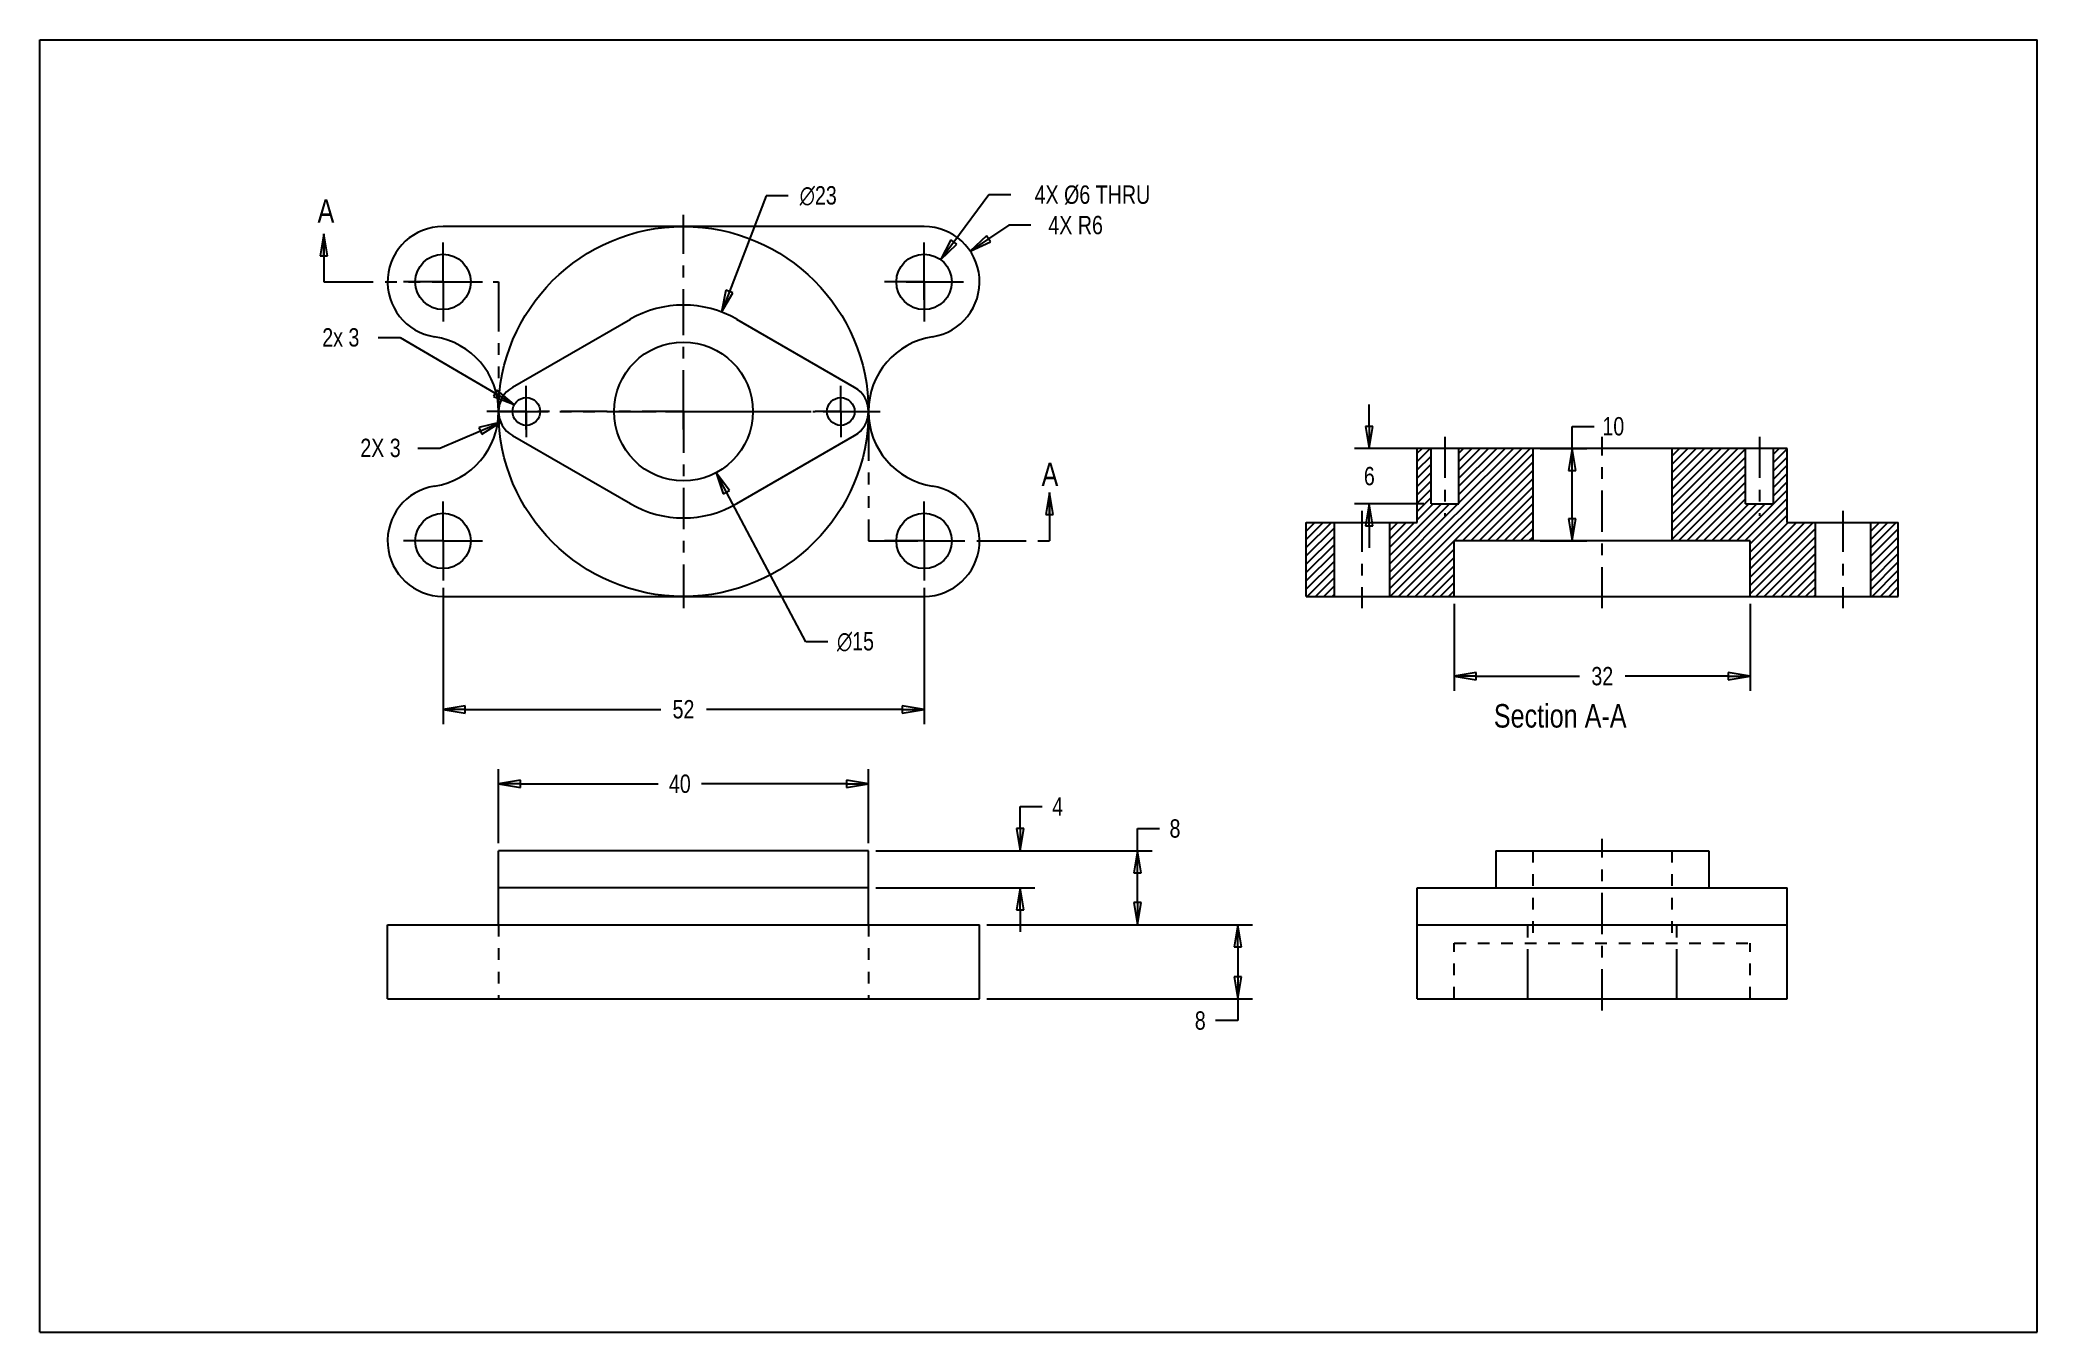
# Model space of a CAD drawing. Header units: inches. Extents: x 0 to 17, y 0 to 11.
import ezdxf

# ---------------------------------------------------------------- set-up
doc = ezdxf.new("R2010")
doc.units = ezdxf.units.IN
doc.header["$LTSCALE"] = 0.935
doc.header["$MEASUREMENT"] = 0
doc.header["$PDMODE"] = 3
doc.header["$PDSIZE"] = 0.3125
for name, pattern in [('CENTER', [0.6, 0.375, -0.075, 0.075, -0.075]), ('HIDDEN', [0.2, 0.1, -0.1]), ('PHANTOM', [0.8, 0.45, -0.05, 0.1, -0.05, 0.1, -0.05])]:
    doc.linetypes.add(name, pattern=pattern)
doc.layers.get('0').update_dxf_attribs({"linetype": 'CONTINUOUS'})
doc.layers.get('Defpoints').update_dxf_attribs({"linetype": 'CONTINUOUS'})
for name, color, linetype in [('02___PRT_ALL_AXES', 7, 'CONTINUOUS'), ('cuttingplane', 7, 'PHANTOM'), ('DEFAULT_2', 8, 'HIDDEN'), ('dims', 10, 'CONTINUOUS'), ('newlines', 7, 'CONTINUOUS')]:
    doc.layers.add(name, color=color, linetype=linetype)
doc.styles.get("Standard").update_dxf_attribs({"font": 'txt', "width": 0.8})
doc.dimstyles.get("Standard").update_dxf_attribs({"dimtxt": 0.15625, "dimasz": 0.1875, "dimexe": 0.125, "dimexo": 0.0625, "dimgap": 0.09, "dimtad": 0, "dimtih": 1, "dimtoh": 1, "dimzin": 4, "dimdsep": 46, "dimtxsty": 'Standard', "dimblk": 'CLOSED', "dimblk1": 'CLOSED', "dimblk2": 'CLOSED', "dimcen": 0.09, "dimadec": 0, "dimazin": 0, "dimtp": 0.01, "dimtm": 0.01, "dimtfac": 1, "dimtofl": 0, "dimtmove": 0, "dimatfit": 3, "dimldrblk": 'CLOSED', "dimfxl": 1, "dimtolj": 1, "dimtzin": 4, "dimarcsym": 0})

# ---------------------------------------------------------------- blocks, each defined once
blk = doc.blocks.new('_CLOSED')
at = {"color": 0, "linetype": 'ByBlock'}
for p, q in [((0, 0), (-1, 0.167)), ((-1, 0.167), (-1, -0.167)), ((-1, -0.167), (0, 0)), ((-1, 0), (0, 0))]:
    blk.add_line(p, q, dxfattribs=at)
blk = doc.blocks.new('*D1')
at = {"layer": 'Defpoints', "color": 0, "transparency": 16777216}
for p in [(7.053, 4.667), (3.904, 4.098), (7.053, 4.098)]:
    blk.add_point(p, dxfattribs=at)
at = {"layer": 'dims', "color": 0, "lineweight": -2, "transparency": 16777216}
for p, q in [((3.904, 4.161), (3.904, 4.792)), ((7.053, 4.161), (7.053, 4.792)), ((4.091, 4.667), (5.263, 4.667)), ((6.866, 4.667), (5.631, 4.667))]:
    blk.add_line(p, q, dxfattribs=at)
at = {"layer": 'dims', "color": 0, "lineweight": -2, "transparency": 16777216, "xscale": 0.1875, "yscale": 0.1875, "zscale": 0.1875, "rotation": 180}
blk.add_blockref('_CLOSED', (3.904, 4.667), dxfattribs=at)
at = {"layer": 'dims', "color": 0, "lineweight": -2, "transparency": 16777216, "xscale": 0.1875, "yscale": 0.1875, "zscale": 0.1875}
blk.add_blockref('_CLOSED', (7.053, 4.667), dxfattribs=at)
at = {"layer": 'dims', "color": 0, "transparency": 16777216, "insert": (5.447, 4.667), "char_height": 0.1562, "attachment_point": 5}
blk.add_mtext('\\A1;40', dxfattribs=at)
blk = doc.blocks.new('*D3')
at = {"layer": 'Defpoints', "color": 0, "transparency": 16777216}
for p in [(3.431, 6.399), (7.526, 6.399), (7.526, 5.301)]:
    blk.add_point(p, dxfattribs=at)
at = {"layer": 'dims', "color": 0, "lineweight": -2, "transparency": 16777216}
for p, q in [((3.431, 6.336), (3.431, 5.176)), ((7.526, 6.336), (7.526, 5.176)), ((3.619, 5.301), (5.284, 5.301)), ((7.338, 5.301), (5.673, 5.301))]:
    blk.add_line(p, q, dxfattribs=at)
at = {"layer": 'dims', "color": 0, "lineweight": -2, "transparency": 16777216, "xscale": 0.1875, "yscale": 0.1875, "zscale": 0.1875, "rotation": 180}
blk.add_blockref('_CLOSED', (3.431, 5.301), dxfattribs=at)
at = {"layer": 'dims', "color": 0, "lineweight": -2, "transparency": 16777216, "xscale": 0.1875, "yscale": 0.1875, "zscale": 0.1875}
blk.add_blockref('_CLOSED', (7.526, 5.301), dxfattribs=at)
at = {"layer": 'dims', "color": 0, "transparency": 16777216, "insert": (5.478, 5.301), "char_height": 0.1562, "attachment_point": 5}
blk.add_mtext('\\A1;52', dxfattribs=at)
blk = doc.blocks.new('*D4')
at = {"layer": 'Defpoints', "color": 0, "transparency": 16777216}
for p in [(7.998, 3.468), (7.998, 2.838), (10.196, 2.838)]:
    blk.add_point(p, dxfattribs=at)
at = {"layer": 'dims', "color": 0, "lineweight": -2, "transparency": 16777216}
for p, q in [((8.061, 3.468), (10.321, 3.468)), ((10.196, 3.281), (10.196, 3.026)), ((8.061, 2.838), (10.321, 2.838)), ((10.196, 2.838), (10.196, 2.651)), ((10.196, 2.651), (10.008, 2.651))]:
    blk.add_line(p, q, dxfattribs=at)
at = {"layer": 'dims', "color": 0, "lineweight": -2, "transparency": 16777216, "xscale": 0.1875, "yscale": 0.1875, "zscale": 0.1875}
for p, rotation in [((10.196, 3.468), 90), ((10.196, 2.838), 270)]:
    blk.add_blockref('_CLOSED', p, dxfattribs=dict(at, rotation=rotation))
at = {"layer": 'dims', "color": 0, "transparency": 16777216, "insert": (9.877, 2.651), "char_height": 0.1562, "attachment_point": 5}
blk.add_mtext('\\A1;8', dxfattribs=at)
blk = doc.blocks.new('*D6')
at = {"layer": 'Defpoints', "color": 0, "transparency": 16777216}
for p in [(7.053, 4.098), (9.343, 4.098), (7.998, 3.468)]:
    blk.add_point(p, dxfattribs=at)
at = {"layer": 'dims', "color": 0, "lineweight": -2, "transparency": 16777216}
for p, q in [((9.343, 4.098), (9.343, 4.286)), ((9.343, 4.286), (9.53, 4.286)), ((7.116, 4.098), (9.468, 4.098)), ((9.343, 3.656), (9.343, 3.911)), ((8.061, 3.468), (9.468, 3.468))]:
    blk.add_line(p, q, dxfattribs=at)
at = {"layer": 'dims', "color": 0, "lineweight": -2, "transparency": 16777216, "xscale": 0.1875, "yscale": 0.1875, "zscale": 0.1875}
for p, rotation in [((9.343, 4.098), 90), ((9.343, 3.468), 270)]:
    blk.add_blockref('_CLOSED', p, dxfattribs=dict(at, rotation=rotation))
at = {"layer": 'dims', "color": 0, "transparency": 16777216, "insert": (9.662, 4.286), "char_height": 0.1562, "attachment_point": 5}
blk.add_mtext('\\A1;8', dxfattribs=at)
blk = doc.blocks.new('*D8')
at = {"layer": 'Defpoints', "color": 0, "transparency": 16777216}
for p in [(7.053, 4.098), (8.343, 4.098), (7.053, 3.783)]:
    blk.add_point(p, dxfattribs=at)
at = {"layer": 'dims', "color": 0, "lineweight": -2, "transparency": 16777216}
for p, q in [((8.343, 4.286), (8.343, 4.473)), ((8.343, 4.473), (8.531, 4.473)), ((7.116, 4.098), (8.468, 4.098)), ((7.116, 3.783), (8.468, 3.783)), ((8.343, 3.596), (8.343, 3.408))]:
    blk.add_line(p, q, dxfattribs=at)
at = {"layer": 'dims', "color": 0, "lineweight": -2, "transparency": 16777216, "xscale": 0.1875, "yscale": 0.1875, "zscale": 0.1875}
for p, rotation in [((8.343, 4.098), 270), ((8.343, 3.783), 90)]:
    blk.add_blockref('_CLOSED', p, dxfattribs=dict(at, rotation=rotation))
at = {"layer": 'dims', "color": 0, "transparency": 16777216, "insert": (8.662, 4.473), "char_height": 0.1562, "attachment_point": 5}
blk.add_mtext('\\A1;4', dxfattribs=at)
blk = doc.blocks.new('*D9')
at = {"layer": 'Defpoints', "color": 0, "transparency": 16777216}
for p in [(4.14, 7.837), (3.922, 7.745)]:
    blk.add_point(p, dxfattribs=at)
at = {"layer": 'dims', "color": 0, "lineweight": -2, "transparency": 16777216}
for p, q in [((4.14, 7.684), (4.14, 7.99)), ((3.987, 7.837), (4.293, 7.837)), ((3.405, 7.526), (3.75, 7.672)), ((3.218, 7.526), (3.405, 7.526))]:
    blk.add_line(p, q, dxfattribs=at)
at = {"layer": 'dims', "color": 0, "lineweight": -2, "transparency": 16777216, "xscale": 0.1875, "yscale": 0.1875, "zscale": 0.1875, "rotation": 22.96352199721353}
blk.add_blockref('_CLOSED', (3.922, 7.745), dxfattribs=at)
at = {"layer": 'dims', "color": 0, "transparency": 16777216, "insert": (2.899, 7.526), "char_height": 0.1562, "attachment_point": 5}
blk.add_mtext('\\A1;2X 3', dxfattribs=at)
blk = doc.blocks.new('*D10')
at = {"layer": 'Defpoints', "color": 0, "transparency": 16777216}
for p in [(4.038, 7.897), (4.242, 7.777)]:
    blk.add_point(p, dxfattribs=at)
at = {"layer": 'dims', "color": 0, "lineweight": -2, "transparency": 16777216}
for p, q in [((2.88, 8.467), (3.067, 8.467)), ((3.067, 8.467), (3.876, 7.992)), ((4.14, 7.684), (4.14, 7.99)), ((3.987, 7.837), (4.293, 7.837))]:
    blk.add_line(p, q, dxfattribs=at)
at = {"layer": 'dims', "color": 0, "lineweight": -2, "transparency": 16777216, "xscale": 0.1875, "yscale": 0.1875, "zscale": 0.1875, "rotation": 329.5670600143745}
blk.add_blockref('_CLOSED', (4.038, 7.897), dxfattribs=at)
at = {"layer": 'dims', "color": 0, "transparency": 16777216, "insert": (2.561, 8.467), "char_height": 0.1562, "attachment_point": 5}
blk.add_mtext('\\A1;2x 3', dxfattribs=at)
blk = doc.blocks.new('*D11')
at = {"layer": 'Defpoints', "color": 0, "transparency": 16777216}
for p in [(5.802, 8.683), (5.154, 6.992)]:
    blk.add_point(p, dxfattribs=at)
at = {"layer": 'dims', "color": 0, "lineweight": -2, "transparency": 16777216}
for p, q in [((6.181, 9.672), (5.869, 8.858)), ((6.369, 9.672), (6.181, 9.672)), ((5.478, 7.684), (5.478, 7.99)), ((5.325, 7.837), (5.631, 7.837))]:
    blk.add_line(p, q, dxfattribs=at)
at = {"layer": 'dims', "color": 0, "lineweight": -2, "transparency": 16777216, "xscale": 0.1875, "yscale": 0.1875, "zscale": 0.1875, "rotation": 249.0390363148879}
blk.add_blockref('_CLOSED', (5.802, 8.683), dxfattribs=at)
at = {"layer": 'dims', "color": 0, "transparency": 16777216, "insert": (6.625, 9.672), "char_height": 0.1562, "attachment_point": 5}
blk.add_mtext('\\A1;∅23', dxfattribs=at)
blk = doc.blocks.new('*D12')
at = {"layer": 'Defpoints', "color": 0, "transparency": 16777216}
for p in [(5.202, 8.359), (5.755, 7.316)]:
    blk.add_point(p, dxfattribs=at)
at = {"layer": 'dims', "color": 0, "lineweight": -2, "transparency": 16777216}
for p, q in [((5.478, 7.684), (5.478, 7.99)), ((5.325, 7.837), (5.631, 7.837)), ((6.519, 5.876), (5.843, 7.15)), ((6.707, 5.876), (6.519, 5.876))]:
    blk.add_line(p, q, dxfattribs=at)
at = {"layer": 'dims', "color": 0, "lineweight": -2, "transparency": 16777216, "xscale": 0.1875, "yscale": 0.1875, "zscale": 0.1875, "rotation": 117.9547070945093}
blk.add_blockref('_CLOSED', (5.755, 7.316), dxfattribs=at)
at = {"layer": 'dims', "color": 0, "transparency": 16777216, "insert": (6.942, 5.876), "char_height": 0.1562, "attachment_point": 5}
blk.add_mtext('\\A1;∅15', dxfattribs=at)
blk = doc.blocks.new('*D13')
at = {"layer": 'Defpoints', "color": 0, "transparency": 16777216}
for p in [(7.918, 9.203), (7.526, 8.94)]:
    blk.add_point(p, dxfattribs=at)
at = {"layer": 'dims', "color": 0, "lineweight": -2, "transparency": 16777216}
for p, q in [((8.247, 9.423), (8.074, 9.307)), ((8.435, 9.423), (8.247, 9.423)), ((7.526, 8.787), (7.526, 9.093)), ((7.373, 8.94), (7.679, 8.94))]:
    blk.add_line(p, q, dxfattribs=at)
at = {"layer": 'dims', "color": 0, "lineweight": -2, "transparency": 16777216, "xscale": 0.1875, "yscale": 0.1875, "zscale": 0.1875, "rotation": 213.8203827521264}
blk.add_blockref('_CLOSED', (7.918, 9.203), dxfattribs=at)
at = {"layer": 'dims', "color": 0, "transparency": 16777216, "insert": (8.816, 9.423), "char_height": 0.1562, "attachment_point": 5}
blk.add_mtext('\\A1;4X R6', dxfattribs=at)
blk = doc.blocks.new('*D14')
at = {"layer": 'Defpoints', "color": 0, "transparency": 16777216}
for p in [(7.667, 9.129), (7.385, 8.75)]:
    blk.add_point(p, dxfattribs=at)
at = {"layer": 'dims', "color": 0, "lineweight": -2, "transparency": 16777216}
for p, q in [((8.077, 9.68), (7.779, 9.279)), ((8.265, 9.68), (8.077, 9.68)), ((7.526, 8.787), (7.526, 9.093)), ((7.373, 8.94), (7.679, 8.94))]:
    blk.add_line(p, q, dxfattribs=at)
at = {"layer": 'dims', "color": 0, "lineweight": -2, "transparency": 16777216, "xscale": 0.1875, "yscale": 0.1875, "zscale": 0.1875, "rotation": 233.3122166779948}
blk.add_blockref('_CLOSED', (7.667, 9.129), dxfattribs=at)
at = {"layer": 'dims', "color": 0, "transparency": 16777216, "insert": (8.959, 9.68), "char_height": 0.15625, "attachment_point": 5}
blk.add_mtext('\\A1;4X %%c6 THRU', dxfattribs=at)
blk = doc.blocks.new('*D15')
at = {"layer": 'Defpoints', "color": 0, "transparency": 16777216}
for p in [(12.708, 7.522), (13.043, 7.522), (12.708, 6.735)]:
    blk.add_point(p, dxfattribs=at)
at = {"layer": 'dims', "color": 0, "lineweight": -2, "transparency": 16777216}
for p, q in [((13.043, 7.522), (13.043, 7.71)), ((13.043, 7.71), (13.23, 7.71)), ((12.771, 7.522), (13.168, 7.522)), ((13.043, 6.922), (13.043, 7.335)), ((12.771, 6.735), (13.168, 6.735))]:
    blk.add_line(p, q, dxfattribs=at)
at = {"layer": 'dims', "color": 0, "lineweight": -2, "transparency": 16777216, "xscale": 0.1875, "yscale": 0.1875, "zscale": 0.1875}
for p, rotation in [((13.043, 7.522), 90), ((13.043, 6.735), 270)]:
    blk.add_blockref('_CLOSED', p, dxfattribs=dict(at, rotation=rotation))
at = {"layer": 'dims', "color": 0, "transparency": 16777216, "insert": (13.393, 7.71), "char_height": 0.1562, "attachment_point": 5}
blk.add_mtext('\\A1;10', dxfattribs=at)
blk = doc.blocks.new('*D16')
at = {"layer": 'Defpoints', "color": 0, "transparency": 16777216}
for p in [(11.316, 7.522), (11.842, 7.522), (11.842, 7.05)]:
    blk.add_point(p, dxfattribs=at)
at = {"layer": 'dims', "color": 0, "lineweight": -2, "transparency": 16777216}
for p, q in [((11.316, 7.71), (11.316, 7.897)), ((11.78, 7.522), (11.191, 7.522)), ((11.78, 7.05), (11.191, 7.05)), ((11.316, 6.862), (11.316, 6.675))]:
    blk.add_line(p, q, dxfattribs=at)
at = {"layer": 'dims', "color": 0, "lineweight": -2, "transparency": 16777216, "xscale": 0.1875, "yscale": 0.1875, "zscale": 0.1875}
for p, rotation in [((11.316, 7.522), 270), ((11.316, 7.05), 90)]:
    blk.add_blockref('_CLOSED', p, dxfattribs=dict(at, rotation=rotation))
at = {"layer": 'dims', "color": 0, "transparency": 16777216, "insert": (11.316, 7.286), "char_height": 0.1562, "attachment_point": 5}
blk.add_mtext('\\A1;6', dxfattribs=at)
blk = doc.blocks.new('*D17')
at = {"layer": 'Defpoints', "color": 0, "transparency": 16777216}
for p in [(12.039, 6.262), (14.559, 6.262), (14.559, 5.583)]:
    blk.add_point(p, dxfattribs=at)
at = {"layer": 'dims', "color": 0, "lineweight": -2, "transparency": 16777216}
for p, q in [((12.039, 6.2), (12.039, 5.458)), ((14.559, 6.2), (14.559, 5.458)), ((12.227, 5.583), (13.105, 5.583)), ((14.371, 5.583), (13.493, 5.583))]:
    blk.add_line(p, q, dxfattribs=at)
at = {"layer": 'dims', "color": 0, "lineweight": -2, "transparency": 16777216, "xscale": 0.1875, "yscale": 0.1875, "zscale": 0.1875, "rotation": 180}
blk.add_blockref('_CLOSED', (12.039, 5.583), dxfattribs=at)
at = {"layer": 'dims', "color": 0, "lineweight": -2, "transparency": 16777216, "xscale": 0.1875, "yscale": 0.1875, "zscale": 0.1875}
blk.add_blockref('_CLOSED', (14.559, 5.583), dxfattribs=at)
at = {"layer": 'dims', "color": 0, "transparency": 16777216, "insert": (13.299, 5.583), "char_height": 0.1562, "attachment_point": 5}
blk.add_mtext('\\A1;32', dxfattribs=at)

msp = doc.modelspace()

# ---------------------------------------------------------------- hatches: boundary and pattern name
at = {"layer": 'newlines'}
h = msp.add_hatch(dxfattribs=at)
h.set_pattern_fill('ANSI31', color=256, scale=0.4)
h.paths.add_polyline_path([(12.708, 7.522), (12.079, 7.522), (12.079, 7.05), (11.842, 7.05), (11.842, 7.522), (11.724, 7.522), (11.724, 6.892), (11.488, 6.892), (11.488, 6.262), (12.039, 6.262), (12.039, 6.735), (12.708, 6.735)])
h.paths.add_polyline_path([(11.016, 6.892), (10.779, 6.892), (10.779, 6.262), (11.016, 6.262)])
h.paths.add_polyline_path([(15.11, 6.892), (14.874, 6.892), (14.874, 7.522), (14.756, 7.522), (14.756, 7.05), (14.519, 7.05), (14.519, 7.522), (13.89, 7.522), (13.89, 6.735), (14.559, 6.735), (14.559, 6.262), (15.11, 6.262)])
h.paths.add_polyline_path([(15.819, 6.892), (15.582, 6.892), (15.582, 6.262), (15.819, 6.262)])

# ---------------------------------------------------------------- linework, layer by layer
at = {"color": 7, "linetype": 'Continuous'}
for p, q in [((0, 0), (0, 11)), ((0, 11), (17, 11)), ((17, 0), (17, 11)), ((11.724, 6.892), (11.724, 7.522)), ((14.874, 7.522), (11.724, 7.522)), ((14.874, 6.892), (14.874, 7.522)), ((10.779, 6.262), (10.779, 6.892)), ((15.819, 6.262), (15.819, 6.892)), ((11.18, 6.262), (15.419, 6.262)), ((3.904, 3.468), (3.904, 4.098)), ((7.053, 4.098), (3.904, 4.098)), ((7.053, 3.468), (7.053, 4.098)), ((2.959, 2.838), (2.959, 3.468)), ((7.998, 2.838), (7.998, 3.468)), ((3.359, 2.838), (7.598, 2.838)), ((0, 0), (17, 0))]:
    msp.add_line(p, q, dxfattribs=at)
msp.add_line((7.053, 3.783), (3.904, 3.783))
at = {"color": 7, "linetype": 'PHANTOM'}
for p, q in [((12.664, 2.838), (12.664, 3.468)), ((13.935, 2.838), (13.935, 3.468))]:
    msp.add_line(p, q, dxfattribs=at)
at = {"layer": '02___PRT_ALL_AXES', "color": 7, "linetype": 'Continuous'}
for p, q in [((7.526, 9.412), (3.431, 9.412)), ((5.026, 8.621), (4.022, 8.042)), ((6.935, 8.042), (5.931, 8.621)), ((4.022, 7.633), (5.026, 7.053)), ((5.931, 7.053), (6.935, 7.633)), ((10.779, 6.892), (11.724, 6.892)), ((14.874, 6.892), (15.819, 6.892)), ((3.431, 6.262), (7.526, 6.262)), ((10.779, 6.262), (11.18, 6.262)), ((15.419, 6.262), (15.819, 6.262)), ((12.394, 4.098), (12.394, 3.783)), ((12.394, 4.098), (14.205, 4.098)), ((14.205, 4.098), (14.205, 3.783)), ((11.724, 2.838), (11.724, 3.783)), ((11.724, 3.783), (14.874, 3.783)), ((14.874, 2.838), (14.874, 3.783)), ((2.959, 3.468), (7.998, 3.468)), ((11.724, 3.468), (14.874, 3.468)), ((2.959, 2.838), (3.359, 2.838)), ((7.598, 2.838), (7.998, 2.838)), ((11.724, 2.838), (14.874, 2.838))]:
    msp.add_line(p, q, dxfattribs=at)
at = {"layer": '02___PRT_ALL_AXES', "color": 7, "linetype": 'CENTER'}
for p, q in [((5.478, 9.197), (5.478, 9.512)), ((3.431, 8.94), (3.431, 9.276)), ((5.478, 8.528), (5.478, 9.197)), ((7.526, 8.94), (7.526, 9.276)), ((3.431, 8.94), (3.095, 8.94)), ((3.431, 8.94), (3.431, 8.603)), ((3.431, 8.94), (3.767, 8.94)), ((7.526, 8.94), (7.189, 8.94)), ((7.526, 8.94), (7.862, 8.94)), ((7.526, 8.94), (7.526, 8.603)), ((5.478, 7.837), (5.478, 8.528)), ((4.14, 7.837), (4.14, 8.055)), ((6.817, 7.837), (6.817, 8.055)), ((3.922, 7.837), (3.804, 7.837)), ((4.119, 7.837), (3.922, 7.837)), ((4.788, 7.837), (4.119, 7.837)), ((4.14, 7.837), (4.14, 7.619)), ((5.478, 7.837), (4.788, 7.837)), ((5.478, 7.837), (5.478, 6.477)), ((5.478, 7.837), (6.599, 7.837)), ((6.817, 7.837), (6.599, 7.837)), ((6.817, 7.837), (6.838, 7.837)), ((6.817, 7.837), (6.817, 7.619)), ((6.838, 7.837), (7.153, 7.837)), ((11.96, 7.622), (11.96, 6.95)), ((13.299, 6.162), (13.299, 7.622)), ((14.638, 7.622), (14.638, 6.95)), ((3.431, 6.735), (3.431, 7.071)), ((7.526, 6.735), (7.526, 7.071)), ((11.252, 6.992), (11.252, 6.162)), ((15.346, 6.992), (15.346, 6.162)), ((3.431, 6.735), (3.095, 6.735)), ((3.431, 6.735), (3.431, 6.399)), ((3.431, 6.735), (3.767, 6.735)), ((7.526, 6.735), (7.189, 6.735)), ((7.526, 6.735), (7.862, 6.735)), ((7.526, 6.735), (7.526, 6.399)), ((5.478, 6.477), (5.478, 6.162)), ((13.299, 2.738), (13.299, 4.198))]:
    msp.add_line(p, q, dxfattribs=at)
at = {"layer": '02___PRT_ALL_AXES', "color": 7, "linetype": 'Continuous'}
for centre, radius in [((5.478, 7.837), 1.575), ((3.431, 8.94), 0.236), ((7.526, 8.94), 0.236), ((5.478, 7.837), 0.591), ((4.14, 7.837), 0.118), ((6.817, 7.837), 0.118), ((3.431, 6.735), 0.236), ((7.526, 6.735), 0.236)]:
    msp.add_circle(centre, radius, dxfattribs=at)
for centre, radius, start, end in [((3.431, 8.94), 0.472, 90, 261.2026), ((7.526, 8.94), 0.472, 278.7974, 90), ((5.478, 7.837), 0.906, 60, 120), ((3.261, 7.837), 0.643, 278.7974, 81.2026), ((7.696, 7.837), 0.643, 98.7974, 261.2026), ((4.14, 7.837), 0.236, 120, 240), ((6.817, 7.837), 0.236, 300, 60), ((3.431, 6.735), 0.472, 98.7974, 270), ((7.526, 6.735), 0.472, 270, 81.2026), ((5.478, 7.837), 0.906, 240, 300)]:
    msp.add_arc(centre, radius, start, end, dxfattribs=at)
at = {"layer": 'cuttingplane'}
for p, q in [((2.417, 8.94), (3.904, 8.94)), ((3.904, 8.94), (3.904, 7.837)), ((3.904, 7.837), (7.053, 7.837)), ((7.053, 7.837), (7.053, 6.735)), ((7.053, 6.735), (8.593, 6.735))]:
    msp.add_line(p, q, dxfattribs=at)
at = {"layer": 'DEFAULT_2', "color": 8, "linetype": 'HIDDEN'}
for p, q in [((12.708, 4.098), (12.708, 3.311)), ((13.89, 4.098), (13.89, 3.311)), ((3.904, 3.468), (3.904, 2.838)), ((7.053, 3.468), (7.053, 2.838)), ((12.039, 2.838), (12.039, 3.311)), ((12.039, 3.311), (14.559, 3.311)), ((14.559, 2.838), (14.559, 3.311))]:
    msp.add_line(p, q, dxfattribs=at)
at = {"layer": 'newlines', "linetype": 'Continuous'}
for p, q in [((11.842, 7.05), (11.842, 7.522)), ((12.079, 7.05), (12.079, 7.522)), ((12.708, 7.522), (12.708, 6.735)), ((13.89, 7.522), (13.89, 6.735)), ((14.519, 7.05), (14.519, 7.522)), ((14.756, 7.05), (14.756, 7.522)), ((11.842, 7.05), (12.079, 7.05)), ((14.519, 7.05), (14.756, 7.05)), ((11.016, 6.892), (11.016, 6.262)), ((11.488, 6.892), (11.488, 6.262)), ((15.11, 6.892), (15.11, 6.262)), ((15.582, 6.892), (15.582, 6.262)), ((12.039, 6.262), (12.039, 6.735)), ((14.559, 6.735), (12.039, 6.735)), ((14.559, 6.262), (14.559, 6.735))]:
    msp.add_line(p, q, dxfattribs=at)

# ---------------------------------------------------------------- texts
at = {"layer": 'cuttingplane', "char_height": 0.2, "attachment_point": 1}
for width, insert in [(0.52849, (2.363, 9.644)), (0.5445, (8.526, 7.402))]:
    msp.add_mtext_dynamic_manual_height_columns('A', width=width, gutter_width=1, heights=[0], dxfattribs=dict(at, insert=insert))
at = {"layer": 'newlines', "insert": (12.376, 5.346), "char_height": 0.2, "attachment_point": 1}
msp.add_mtext_dynamic_manual_height_columns('Section A-A', width=2.84355, gutter_width=1, heights=[0], dxfattribs=at)

# ---------------------------------------------------------------- dimensions: what is measured, and where the dimension line sits
at = {"layer": 'dims'}
for p1, p2, override, picture, middle in [((7.385, 8.75), (7.667, 9.129), {"dimdec": 0, "dimlfac": 12.7, "dimzin": 0, "dimpost": '4X %%c<> THRU', "dimcen": 0.153, "dimtp": 0, "dimtm": 0, "dimtdec": 0, "dimtzin": 0}, '*D14', (8.959, 9.68)), ((5.154, 6.992), (5.802, 8.683), {"dimdec": 0, "dimlfac": 12.7, "dimzin": 0, "dimcen": 0.153, "dimtp": 0, "dimtm": 0, "dimtdec": 0, "dimtzin": 0}, '*D11', (6.625, 9.672)), ((4.242, 7.777), (4.038, 7.897), {"dimdec": 0, "dimlfac": 12.7, "dimzin": 0, "dimpost": '2x <>', "dimcen": 0.153, "dimtp": 0, "dimtm": 0, "dimtdec": 0, "dimtzin": 0}, '*D10', (2.561, 8.467)), ((5.202, 8.359), (5.755, 7.316), {"dimdec": 0, "dimlfac": 12.7, "dimzin": 0, "dimcen": 0.153, "dimtp": 0, "dimtm": 0, "dimtdec": 0, "dimtzin": 0}, '*D12', (6.942, 5.876))]:
    dim = msp.add_diameter_dim_2p(p1=p1, p2=p2, dimstyle='Standard', override=override, dxfattribs=at)
    dim.commit()
    dim.dimension.update_dxf_attribs({"geometry": picture, "text_midpoint": middle, "dimtype": 163})
for center, mpoint, override, picture, middle in [((7.526, 8.94), (7.918, 9.203), {"dimdec": 0, "dimlfac": 12.7, "dimzin": 0, "dimpost": '4X R<>', "dimcen": 0.153, "dimtp": 0, "dimtm": 0, "dimtdec": 0, "dimtzin": 0}, '*D13', (8.816, 9.423)), ((4.14, 7.837), (3.922, 7.745), {"dimdec": 0, "dimlfac": 12.7, "dimzin": 0, "dimpost": '2X <>', "dimcen": 0.153, "dimtp": 0, "dimtm": 0, "dimtdec": 0, "dimtzin": 0}, '*D9', (2.899, 7.526))]:
    dim = msp.add_radius_dim(center=center, mpoint=mpoint, dimstyle='Standard', override=override, dxfattribs=at)
    dim.commit()
    dim.dimension.update_dxf_attribs({"geometry": picture, "text_midpoint": middle, "dimtype": 164})
for base, p1, p2, picture, middle in [((11.316, 7.522), (11.842, 7.05), (11.842, 7.522), '*D16', (11.316, 7.286)), ((13.043, 7.522), (12.708, 6.735), (12.708, 7.522), '*D15', (13.393, 7.71)), ((8.343, 4.098), (7.053, 3.783), (7.053, 4.098), '*D8', (8.662, 4.473)), ((9.343, 4.098), (7.998, 3.468), (7.053, 4.098), '*D6', (9.662, 4.286)), ((10.196, 2.838), (7.998, 3.468), (7.998, 2.838), '*D4', (9.877, 2.651))]:
    dim = msp.add_linear_dim(base=base, p1=p1, p2=p2, angle=90, dimstyle='Standard', override={"dimdec": 0, "dimlfac": 12.7, "dimzin": 0, "dimcen": 0.153, "dimtp": 0, "dimtm": 0, "dimtdec": 0, "dimtzin": 0}, dxfattribs=at)
    dim.commit()
    dim.dimension.update_dxf_attribs({"geometry": picture, "text_midpoint": middle})
for base, p1, p2, picture, middle in [((7.526, 5.301), (3.431, 6.399), (7.526, 6.399), '*D3', (5.478, 5.301)), ((14.559, 5.583), (12.039, 6.262), (14.559, 6.262), '*D17', (13.299, 5.583))]:
    dim = msp.add_linear_dim(base=base, p1=p1, p2=p2, dimstyle='Standard', override={"dimdec": 0, "dimlfac": 12.7, "dimzin": 0, "dimcen": 0.153, "dimtp": 0, "dimtm": 0, "dimtdec": 0, "dimtzin": 0}, dxfattribs=at)
    dim.commit()
    dim.dimension.update_dxf_attribs({"geometry": picture, "text_midpoint": middle})
dim = msp.add_linear_dim(base=(7.053, 4.667), p1=(3.904, 4.098), p2=(7.053, 4.098), dimstyle='Standard', override={"dimdec": 0, "dimlfac": 12.7, "dimzin": 0, "dimcen": 0.153, "dimtp": 0, "dimtm": 0, "dimtdec": 0, "dimtzin": 0}, dxfattribs=at)
dim.commit()
dim.dimension.update_dxf_attribs({"geometry": '*D1', "text_midpoint": (5.447, 4.667), "dimtype": 160})

# ---------------------------------------------------------------- leaders
at = {"layer": 'cuttingplane'}
for points in [[(2.417, 9.35), (2.417, 8.94)], [(8.593, 7.147), (8.593, 6.735)]]:
    msp.add_leader(points, dimstyle='Standard', override={"dimgap": 0.09, "dimtad": 0, "dimdec": 0, "dimlfac": 12.7, "dimzin": 0, "dimcen": 0.153, "dimtp": 0, "dimtm": 0, "dimtdec": 0, "dimtzin": 0}, dxfattribs=at)

doc.saveas('drawing.dxf')
